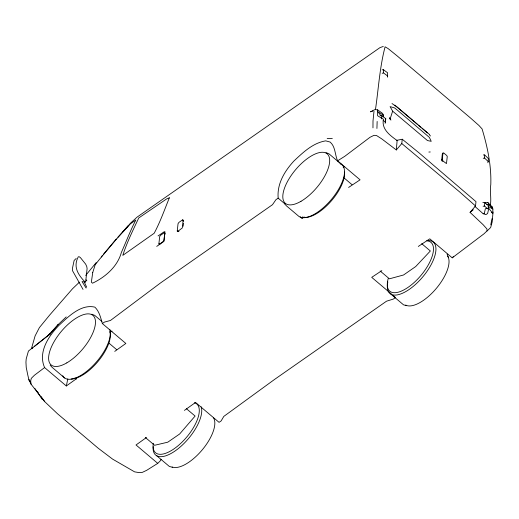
<?xml version="1.0" encoding="UTF-8"?>
<svg xmlns="http://www.w3.org/2000/svg" width="519" height="519" viewBox="0 0 519 519"><rect width="100%" height="100%" fill="white"/><g stroke="black" fill="none" stroke-linecap="round" stroke-linejoin="round"><path stroke-width="0.78" d="M372.966 127.856L373.005 120.979L374.004 111.183M487.808 162.739L488.262 161.617L484.558 158.036L484.642 154.941L483.325 154.947M488.262 161.617L488.34 158.522L484.642 154.941M491.448 212.485L492.771 213.257L492.894 209.047L492.006 206.666L487.873 202.553L484.48 202.806M284.899 203.85L278.178 198.154C276.874 183.973 284.548 171.199 293.812 161.13C302.94 152.515 312.853 142.959 325.718 140.85L330.155 142.076C335.527 146.715 334.852 154.72 337.603 160.806L360.069 179.821L348.599 187.437M376.924 128.472L377.151 121.452M493.05 211.96L492.187 221.866L490.669 227.497L487.043 231.007M337.603 160.806L344.765 156.316L370.002 137.301L374.017 135.323L376.515 135.524L381.731 138.865L396.321 149.959L397.126 140.539C390.178 135.53 381.199 129.16 383.463 119.26L377.579 115.743L377.611 109.833L374.835 109.613L370.469 111.832L372.772 111.034M375.451 109.665C378.533 88.781 379.668 67.444 385.085 46.814L388.089 48.565L397.191 55.942L470.227 117.768L478.992 125.52L482.08 128.92C487.503 146.935 491.454 165.658 490.792 184.563C489.612 191.719 491.694 198.829 490.196 205.978M164.782 232.921L163.926 240.842L159.631 244.157L158.879 243.93L159.677 236.573L160.559 235.282L164.225 232.752L165.334 234.017M178.958 231.474L177.245 231.033L178.043 223.676L178.932 222.385L182.597 219.855L183.7 221.12M183.155 220.024L182.292 227.945L178.004 231.26M183.149 226.226L183.467 223.306M381.459 118.883L381.828 115.478L380.057 115.646M385.13 123.347L385.786 118.76L381.828 115.478M396.321 149.959L401.777 143.536L402.244 139.235L396.328 140.415M442.902 160.942L442.24 161.286L441.656 160.066L442.318 154.013L442.986 153.047L443.726 152.962L446.788 155.551L447.255 156.53L446.483 163.595L442.902 160.942L442.272 159.612L442.986 153.047M418.295 246.441L429.771 238.824L452.237 257.846L484 233.803L486.984 230.949L486.978 229.028L483.157 224.727L470.065 212.388L475.521 205.959L475.988 201.657L419.002 152.826L402.244 139.235M487.802 208.898L484.487 206.03L484.856 202.631L482.832 202.553M488.424 208.696L488.723 205.972L484.856 202.631M156.719 246.389L163.874 241.445L164.964 231.792L164.328 231.669L158.061 235.918M490.779 224.85L491.986 218.668M387.388 77.175L387.589 72.783L383.379 69.669L382.14 69.844M114.731 351.395L125.851 343.455L102.34 323.551C100.738 317.823 99.291 311.355 94.867 307.138C80.86 303.797 68.119 316.869 58.764 325.562C48.416 336.318 37.835 352.265 44.589 367.569L66.315 385.967L67.82 378.87M483.105 213.828L484.227 213.75L485.401 208.67L488.794 208.424L487.62 213.504L485.842 214.645L482.702 213.328L474.956 206.471M382.97 117.106L383.47 115.186L382.542 113.389L377.611 109.833M31.51 348.424L35.11 335.89L39.373 327.638L49.61 315.117L72.504 288.772L79.465 282.135M385.403 120.077L385.786 118.76M300.19 216.786L302.019 218.343L302.493 216.825M392.636 111.17L427.468 140.552L431.231 141.33L429.369 137.379L397.775 110.489L394.589 107.92L390.093 106.609L392.636 111.17L390.022 119.24L389.542 117.768L390.924 120.11M161.162 459.27L160.41 460.703L157.75 463.363L146.721 470.298L142.342 472.368L138.936 472.575L134.622 471.862L112.61 459.127L98.201 448.215L57.466 413.727L44.731 401.667L31.075 384.203L28.889 379.713L27.741 374.809L26.229 367.439L25.95 362.171L26.197 358.921L28.435 351.045L50.33 333.762L58.297 324.427L47.884 335.761L50.33 333.762L34.526 346.309M488.055 207.068L488.723 205.972M101.237 256.95L102.256 255.698M103.281 254.446L116.282 239M85.661 275.44L96.21 262.575M123.003 231.753L130.71 222.969L137.061 217.137L379.914 47.664L383.32 46.425M117.891 237.189L128.109 225.765M452.237 257.846L453.638 256.282M58.031 324.686L66.205 316.927M31.841 348.684L32.911 347.736M470.065 212.388L473.296 209.721M76.17 258.481L74.133 260.46L72.556 267.83L72.582 270.834L83.027 289.401M441.656 160.066L442.272 159.612M66.315 385.967L76.786 378.494M146.488 437.491L136.017 444.971L157.75 463.363M184.427 410.399L195.553 402.452L219.063 422.356L221.146 420.909L223.799 416.413L274.583 379.415L386.512 301.202L393.318 299.074L395.569 297.53M102.34 323.551L104.429 322.104L110.463 320.476L160.579 282.9L272.501 204.687L275.926 199.698L278.178 198.154M85.11 282.089L85.693 281.687L87.095 268.615L86.783 266.604L85.661 264.152L80.387 257.593L79.096 256.71L78.246 256.86C72.965 266.85 78.006 274.596 85.11 282.089L82.067 281.564L86.076 288.039M44.589 367.569L34.436 375.243L31.289 378.364L30.673 380.927L31.075 384.203M302.019 218.343L304.043 217M381.848 270.626L371.721 277.347L391.287 293.91M85.233 281.791L84.37 282.258L86.641 287.163M343.189 167.293L344.622 166.638M109.892 332.069L112.091 331.148M382.192 73.328L383.431 72.874L387.641 75.988M483.241 158.314L484.558 158.036M483.105 206.283L484.487 206.03M486.77 204.505L488.801 204.356L492.894 209.047L488.171 206.465M428.869 152.054L430.277 151.97M327.178 138.495L332.316 138.372M177.245 231.033L178.257 231.26M158.879 243.93L159.891 244.157M406.643 305.71L403.523 304.828L390.943 294.182M172.438 467.308L169.317 466.425L156.738 455.779M325.964 152.612L328.897 153.754L341.47 164.406M91.759 314.209L94.692 315.351L101.88 321.436M392.007 103.528L397.126 107.161L414.078 121.556M383.47 115.186L377.78 111.598L381.024 115.938M394.849 105.123L429.57 134.531M401.777 143.536L459.529 191.835L475.521 205.959M383.152 120.291L385.416 122.166M414.681 122.069L417.12 124.132M418.333 125.17L420.773 127.233M421.986 128.271L427.468 132.916M343.987 177.874L352.005 184.66M421.707 243.671L430.348 250.982L415.713 266.545L403.555 274.986L389.412 278.82L380.155 270.989M393.123 295.46L394.953 297.011M108.743 342.949L116.762 349.741M186.47 408.745L195.105 416.056L179.632 434.007L167.76 442.194L154.584 445.283L145.333 437.452M75.008 377.923L76.248 378.967M64.745 378.033L52.166 367.387L50.168 365.104M429.563 134.959L430.446 135.959M284.373 203.513L286.371 205.79L298.95 216.442A33.625 14.383 -49.8 0 0 333.153 197.291A33.625 14.383 -49.8 0 0 340.12 163.686M488.794 208.424L492.771 213.257M86.044 279.78L86.861 280.863M30.284 381.653L28.889 379.713L30.251 381.712M37.271 391.332L38.205 392.624M41.001 396.497L44.731 401.667M34.792 388.368L42.513 399.682M182.597 219.855L183.188 220.964M487.873 202.553L488.801 204.356M447.099 254.109L448.312 257.21M383.379 69.669L383.431 72.874M492.006 206.666L492.006 208.087M109.814 331.647A31.944 13.663 -49.8 0 1 98.48 360.88A31.944 13.663 -49.8 0 1 71.142 378.974M109.781 329.494A33.625 14.383 -49.8 0 1 92.194 366.472A33.625 14.383 -49.8 0 1 62.747 375.75M344.46 172.061A31.944 13.663 -49.8 0 1 330.512 201.826A31.944 13.663 -49.8 0 1 304.017 217.26M213.458 417.756A32.412 13.864 -49.8 0 1 202.157 449.96A32.412 13.864 -49.8 0 1 172.126 466.97M194.463 402.75A31.944 13.663 -49.8 0 1 182.117 442.065A31.944 13.663 -49.8 0 1 153.313 443.284M201.171 406.799A33.625 14.383 -49.8 0 1 179.211 447.832A33.625 14.383 -49.8 0 1 153.144 446.619M447.663 256.165A32.412 13.864 -49.8 0 1 435.811 289.012A32.412 13.864 -49.8 0 1 405.657 305.055M427.085 240.881A31.944 13.663 -49.8 0 1 415.927 280.85A31.944 13.663 -49.8 0 1 388.199 278.586M426.936 240.589A33.625 14.383 -49.8 0 1 432.69 261.55A33.625 14.383 -49.8 0 1 402.854 293.079A33.625 14.383 -49.8 0 1 387.836 281.908M169.356 197.804C164.594 209.553 160.183 222.067 154.162 233.278L122.802 255.367C126.908 242.47 132.987 230.215 138.748 217.974L166.651 198.913L169.356 197.804M92.745 272.494L91.357 282.122L92.505 283.212C105.292 277.152 117.547 266.565 121.375 252.448C126.182 241.627 130.418 230.54 135.822 219.991L130.243 223.987L115.75 239.914L99.077 259.857L95.172 264.768L92.745 272.494M66.808 362.878A32.412 13.864 -49.8 0 0 94.458 317.31A32.412 13.864 -49.8 0 0 54.845 340.386A32.412 13.864 -49.8 0 0 66.808 362.878M301.014 201.288A32.412 13.864 -49.8 0 0 328.663 155.719A32.412 13.864 -49.8 0 0 289.051 178.789A32.412 13.864 -49.8 0 0 301.014 201.288"/></g></svg>
